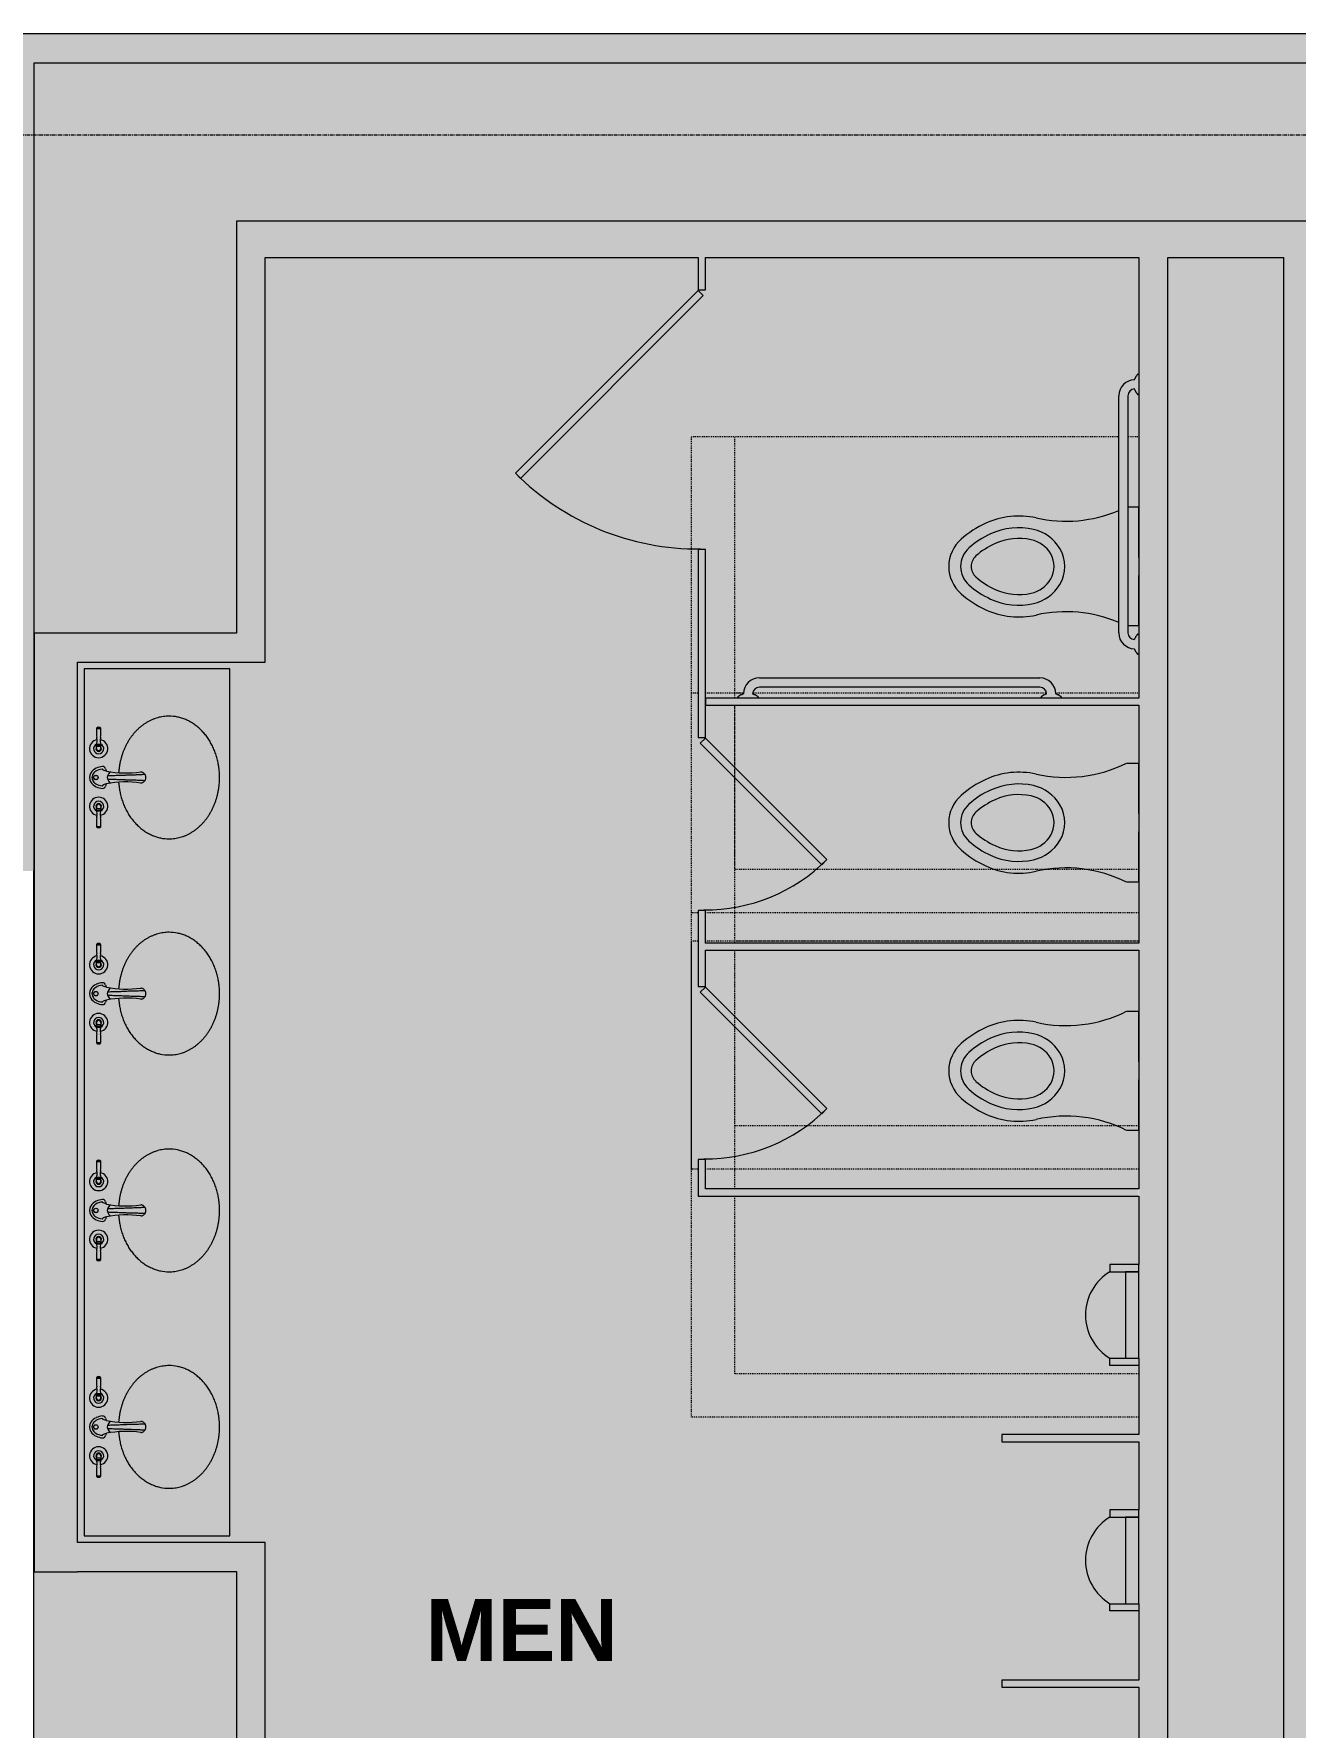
# Model space of a CAD drawing. Header units: inches. Extents: x 628 to 4383, y -418 to 2229.
# Drawn here: x 2601.1 to 2775.8, y 1389.7 to 1624.3 of the extents above; entities that cross this region are included whole.
import ezdxf

# ---------------------------------------------------------------- set-up
doc = ezdxf.new("R2010")
doc.units = ezdxf.units.IN
doc.header["$MEASUREMENT"] = 0
for name, pattern in [('Dash', [0.25, 0.125, -0.125]), ('Demolished', [0.1875, 0.125, -0.0625]), ('Grid Line 1_2_', [0.875, 0.5, -0.125, 0.125, -0.125])]:
    doc.linetypes.add(name, pattern=pattern)
for name, color, linetype, lineweight in [('A-AREA-IDEN', 2, 'Continuous', 9), ('A-DETL-GENF', 92, 'Continuous', 9), ('A-DOOR', 31, 'Demolished', 9), ('A-WALL', 113, 'Demolished', 9), ('A-WALL-PATT', 111, 'Continuous', 13), ('I-FURN', 30, 'Continuous', 13), ('I-WALL', 2, 'Continuous', 13), ('P-SANR-FIXT', 6, 'Demolished', 9), ('Q-CASE', 31, 'Demolished', 9), ('S-GRID', 1, 'Continuous', 9)]:
    doc.layers.add(name, color=color, linetype=linetype, lineweight=lineweight)
doc.styles.add('Swis721 Lt BT_B', font='', dxfattribs={"height": 8.583975})
doc.styles.get('Swis721 Lt BT_B').set_extended_font_data('Swis721 Lt BT', bold=True)

# ---------------------------------------------------------------- blocks, each defined once
blk = doc.blocks.new('P-Toilet-Wall-3D - Wall Mount-4640259-6TH FLOOR DEMOLITION')
at = {"layer": 'P-SANR-FIXT', "linetype": 'Dash'}
for p, q in [((-186.37, 1502.51), (-186.37, 1568.51)), ((-186.37, 1568.51), (-127.16, 1568.51)), ((-186.37, 1502.51), (-186.37, 1568.51)), ((-180.37, 1532.27), (-180.37, 1568.51)), ((-180.37, 1568.51), (-127.16, 1568.51)), ((-125.89, 1568.51), (-124.37, 1568.51)), ((-125.89, 1568.51), (-124.37, 1568.51)), ((-180.37, 1508.51), (-180.37, 1531.27)), ((-124.37, 1508.51), (-180.37, 1508.51)), ((-185.43, 1502.51), (-186.37, 1502.51)), ((-185.43, 1502.51), (-186.37, 1502.51)), ((-124.37, 1502.51), (-184.43, 1502.51)), ((-124.37, 1502.51), (-184.43, 1502.51))]:
    blk.add_line(p, q, dxfattribs=at)
at = {"layer": 'P-SANR-FIXT', "linetype": 'Continuous'}
for p, q in [((-125.89, 1558.76), (-124.44, 1558.76)), ((-124.44, 1558.76), (-124.44, 1551.76)), ((-124.44, 1551.76), (-124.37, 1551.76)), ((-124.37, 1549.26), (-124.44, 1549.26)), ((-124.44, 1549.26), (-124.44, 1542.26)), ((-124.44, 1542.26), (-125.89, 1542.26))]:
    blk.add_line(p, q, dxfattribs=at)
for centre, radius, start, end in [((-134.48, 1575.61), 18.83, 257.296, 292.9106), ((-139.7, 1543.7), 14.09, 114.704, 131.296), ((-141.02, 1546.57), 10.93, 77.296, 114.704), ((-141.02, 1546.57), 9.3, 77.296, 114.704), ((-140.23, 1550.08), 5.71, 30.704, 77.296), ((-145.68, 1550.51), 5.03, 131.296, 228.704), ((-139.7, 1543.7), 12.47, 114.704, 131.296), ((-139.7, 1543.7), 11, 114.704, 131.296), ((-141.02, 1546.57), 7.83, 77.296, 114.704), ((-140.23, 1550.08), 4.24, 30.704, 77.296), ((-145.68, 1550.51), 3.4, 131.296, 228.704), ((-145.68, 1550.51), 1.93, 131.296, 228.704), ((-139.51, 1550.51), 3.4, 329.296, 30.704), ((-139.51, 1550.51), 4.87, 329.296, 30.704), ((-139.7, 1557.32), 11, 228.704, 245.296), ((-140.23, 1550.94), 4.24, 282.704, 329.296), ((-139.7, 1557.32), 14.09, 228.704, 245.296), ((-139.7, 1557.32), 12.47, 228.704, 245.296), ((-141.02, 1554.44), 7.83, 245.296, 282.704), ((-140.23, 1550.94), 5.71, 282.704, 329.296), ((-141.02, 1554.44), 10.93, 245.296, 282.704), ((-141.02, 1554.44), 9.3, 245.296, 282.704), ((-134.48, 1525.41), 18.83, 67.0894, 102.704)]:
    blk.add_arc(centre, radius, start, end, dxfattribs=at)
blk = doc.blocks.new('P-Toilet-Wall-3D - Wall Mount-V5-6TH FLOOR DEMOLITION')
at = {"layer": 'P-SANR-FIXT', "linetype": 'Dash'}
for p, q in [((-186.37, 1467.01), (-186.37, 1533.01)), ((-186.37, 1533.01), (-185.43, 1533.01)), ((-186.37, 1467.01), (-186.37, 1533.01)), ((-184.43, 1533.01), (-179.14, 1533.01)), ((-180.37, 1532.27), (-180.37, 1533.01)), ((-180.37, 1533.01), (-179.14, 1533.01)), ((-177.86, 1533.01), (-137.17, 1533.01)), ((-177.86, 1533.01), (-137.17, 1533.01)), ((-135.9, 1533.01), (-124.37, 1533.01)), ((-135.9, 1533.01), (-124.37, 1533.01)), ((-180.37, 1498.32), (-180.37, 1531.27)), ((-180.37, 1473.01), (-180.37, 1497.32)), ((-124.37, 1473.01), (-180.37, 1473.01)), ((-185.43, 1467.01), (-186.37, 1467.01)), ((-185.43, 1467.01), (-186.37, 1467.01)), ((-124.37, 1467.01), (-184.43, 1467.01)), ((-124.37, 1467.01), (-184.43, 1467.01))]:
    blk.add_line(p, q, dxfattribs=at)
at = {"layer": 'P-SANR-FIXT', "linetype": 'Continuous'}
for p, q in [((-126.06, 1523.26), (-124.44, 1523.26)), ((-124.44, 1523.26), (-124.44, 1516.26)), ((-124.44, 1516.26), (-124.37, 1516.26)), ((-124.37, 1513.76), (-124.44, 1513.76)), ((-124.44, 1513.76), (-124.44, 1506.76)), ((-124.44, 1506.76), (-126.06, 1506.76))]:
    blk.add_line(p, q, dxfattribs=at)
for centre, radius, start, end in [((-134.48, 1540.11), 18.83, 257.296, 296.5385), ((-139.7, 1508.2), 14.09, 114.704, 131.296), ((-141.02, 1511.07), 10.93, 77.296, 114.704), ((-141.02, 1511.07), 9.3, 77.296, 114.704), ((-145.68, 1515.01), 5.03, 131.296, 228.704), ((-139.7, 1508.2), 12.47, 114.704, 131.296), ((-139.7, 1508.2), 11, 114.704, 131.296), ((-141.02, 1511.07), 7.83, 77.296, 114.704), ((-140.23, 1514.58), 4.24, 30.704, 77.296), ((-140.23, 1514.58), 5.71, 30.704, 77.296), ((-145.68, 1515.01), 3.4, 131.296, 228.704), ((-145.68, 1515.01), 1.93, 131.296, 228.704), ((-139.51, 1515.01), 3.4, 329.296, 30.704), ((-139.51, 1515.01), 4.87, 329.296, 30.704), ((-139.7, 1521.82), 11, 228.704, 245.296), ((-139.7, 1521.82), 14.09, 228.704, 245.296), ((-139.7, 1521.82), 12.47, 228.704, 245.296), ((-141.02, 1518.94), 7.83, 245.296, 282.704), ((-140.23, 1515.44), 4.24, 282.704, 329.296), ((-140.23, 1515.44), 5.71, 282.704, 329.296), ((-141.02, 1518.94), 10.93, 245.296, 282.704), ((-141.02, 1518.94), 9.3, 245.296, 282.704), ((-134.48, 1489.91), 18.83, 63.4615, 102.704)]:
    blk.add_arc(centre, radius, start, end, dxfattribs=at)
blk = doc.blocks.new('P-Toilet-Wall-3D - Wall Mount-V6-6TH FLOOR DEMOLITION')
at = {"layer": 'P-SANR-FIXT', "linetype": 'Dash'}
for p, q in [((-186.37, 1432.62), (-186.37, 1498.62)), ((-186.37, 1498.62), (-185.43, 1498.62)), ((-186.37, 1432.62), (-186.37, 1498.62)), ((-184.43, 1498.62), (-124.37, 1498.62)), ((-180.37, 1498.32), (-180.37, 1498.62)), ((-180.37, 1498.62), (-124.37, 1498.62)), ((-180.37, 1464.28), (-180.37, 1497.32)), ((-180.37, 1438.62), (-180.37, 1463.28)), ((-124.37, 1438.62), (-180.37, 1438.62)), ((-124.37, 1432.62), (-186.37, 1432.62)), ((-124.37, 1432.62), (-186.37, 1432.62))]:
    blk.add_line(p, q, dxfattribs=at)
at = {"layer": 'P-SANR-FIXT', "linetype": 'Continuous'}
for p, q in [((-126.06, 1488.87), (-124.44, 1488.87)), ((-124.44, 1488.87), (-124.44, 1481.87)), ((-124.44, 1481.87), (-124.37, 1481.87)), ((-124.37, 1479.37), (-124.44, 1479.37)), ((-124.44, 1479.37), (-124.44, 1472.37)), ((-124.44, 1472.37), (-126.06, 1472.37))]:
    blk.add_line(p, q, dxfattribs=at)
for centre, radius, start, end in [((-141.02, 1476.69), 10.93, 77.296, 114.704), ((-134.48, 1505.72), 18.83, 257.296, 296.5385), ((-139.7, 1473.81), 14.09, 114.704, 131.296), ((-141.02, 1476.69), 9.3, 77.296, 114.704), ((-140.23, 1480.19), 5.71, 30.704, 77.296), ((-145.68, 1480.62), 5.03, 131.296, 228.704), ((-145.68, 1480.62), 3.4, 131.296, 228.704), ((-139.7, 1473.81), 12.47, 114.704, 131.296), ((-139.7, 1473.81), 11, 114.704, 131.296), ((-141.02, 1476.69), 7.83, 77.296, 114.704), ((-140.23, 1480.19), 4.24, 30.704, 77.296), ((-139.51, 1480.62), 4.87, 329.296, 30.704), ((-145.68, 1480.62), 1.93, 131.296, 228.704), ((-139.51, 1480.62), 3.4, 329.296, 30.704), ((-139.7, 1487.43), 11, 228.704, 245.296), ((-140.23, 1481.05), 4.24, 282.704, 329.296), ((-140.23, 1481.05), 5.71, 282.704, 329.296), ((-139.7, 1487.43), 14.09, 228.704, 245.296), ((-139.7, 1487.43), 12.47, 228.704, 245.296), ((-141.02, 1484.56), 9.3, 245.296, 282.704), ((-141.02, 1484.56), 7.83, 245.296, 282.704), ((-141.02, 1484.56), 10.93, 245.296, 282.704), ((-134.48, 1455.52), 18.83, 63.4615, 102.704)]:
    blk.add_arc(centre, radius, start, end, dxfattribs=at)
blk = doc.blocks.new('P-Urinal-Wall-3D - P-Urinal-Wall-3D-4880745-6TH FLOOR DEMOLITION')
at = {"layer": 'P-SANR-FIXT', "linetype": 'Continuous'}
for p, q in [((-11.29, 2), (-11.29, 6)), ((-11.29, 6), (-10.29, 6)), ((-10.29, 6), (-10.29, 2)), ((2.73, 6), (1.71, 6)), ((1.71, 6), (1.71, 2)), ((2.73, 2), (2.73, 6)), ((1.71, 3.85), (-10.29, 3.85)), ((-10.29, 3.85), (-10.29, 2)), ((1.71, 2), (1.71, 3.85)), ((-10.29, 2), (-11.29, 2)), ((-10.29, 2), (1.71, 2)), ((1.71, 2), (2.73, 2))]:
    blk.add_line(p, q, dxfattribs=at)
blk.add_arc((-4.29, 2.39), 7, 31.0027, 148.9973, dxfattribs=at)
blk = doc.blocks.new('Single Glass Door - toilet partition-4881461-6TH FLOOR DEMOLITION')
at = {"layer": 'A-DOOR', "color": 8, "linetype": 'Continuous', "lineweight": 20}
for p, q in [((-7.42, 25.82), (-8.12, 25.12)), ((17.91, 0.5), (-7.42, 25.82)), ((-8.12, 25.12), (17.2, -0.21)), ((17.2, -0.21), (17.91, 0.5))]:
    blk.add_line(p, q, dxfattribs=at)
at = {"layer": 'A-DOOR', "linetype": 'Continuous'}
blk.add_arc((17.91, 0.5), 35.81, 135, 180.5, dxfattribs=at)
blk = doc.blocks.new('Single Glass Door - toilet partition 2_-4881563-6TH FLOOR DEMOLITION')
at = {"layer": 'A-DOOR', "color": 8, "linetype": 'Continuous', "lineweight": 20}
for p, q in [((-5.64, -16.63), (11.2, 0.21)), ((11.2, 0.21), (11.91, -0.5)), ((11.91, -0.5), (-4.93, -17.34)), ((-4.93, -17.34), (-5.64, -16.63))]:
    blk.add_line(p, q, dxfattribs=at)
at = {"layer": 'A-DOOR', "linetype": 'Continuous'}
blk.add_arc((11.91, -0.5), 23.81, 179.5, 225, dxfattribs=at)
blk = doc.blocks.new('P-Grab_Bar-36in - 36 INCH-3759717-6TH FLOOR DEMOLITION')
at = {"layer": 'I-FURN', "lineweight": 9}
for p, q in [((-100.33, 1574.33), (-100.33, 1577.13)), ((-100.33, 1577.13), (-100.19, 1577.13)), ((-100.19, 1574.33), (-100.33, 1574.33)), ((-99.72, 1576.43), (-99.72, 1576.37)), ((-99.72, 1575.09), (-99.72, 1575.03)), ((-98.81, 1541.31), (-98.81, 1574.16)), ((-97.54, 1574.16), (-97.54, 1541.3)), ((-100.33, 1538.33), (-100.33, 1541.13)), ((-100.33, 1541.13), (-100.19, 1541.13)), ((-99.72, 1540.43), (-99.72, 1540.37)), ((-100.19, 1538.33), (-100.33, 1538.33)), ((-99.72, 1539.09), (-99.72, 1539.03))]:
    blk.add_line(p, q, dxfattribs=at)
for centre, radius, start, end in [((-100.19, 1577.04), 0.0934, 358.0011, 90), ((-100, 1577.04), 0.0984, 182.9558, 257.0471), ((-100.07, 1576.86), 0.0975, 359.156, 60.8479), ((-99.87, 1576.87), 0.0998, 190.0133, 253.9943), ((-99.95, 1576.69), 0.0983, 352.1862, 57.824), ((-99.59, 1576.68), 0.259, 180.2678, 237.7398), ((-100.19, 1574.42), 0.0934, 270, 1.9989), ((-100, 1574.42), 0.0984, 102.9529, 177.0442), ((-100.07, 1574.6), 0.0975, 299.1521, 0.844), ((-99.87, 1574.59), 0.0998, 106.0057, 169.9867), ((-99.95, 1574.77), 0.0983, 302.176, 7.8138), ((-99.59, 1574.78), 0.259, 122.2602, 179.7322), ((-99.75, 1576.44), 0.0327, 356.7864, 57.7398), ((-99.75, 1575.02), 0.0327, 302.2602, 3.2136), ((-99.75, 1574.16), 2.21, 0, 89.1445), ((-99.76, 1574.15), 0.946, 0.5765, 87.6589), ((-100.19, 1541.04), 0.0934, 358, 90), ((-100, 1541.04), 0.0984, 182.955, 257.045), ((-100.07, 1540.86), 0.0975, 359.1532, 60.8468), ((-99.87, 1540.87), 0.0998, 190.0117, 253.9883), ((-99.95, 1540.69), 0.0983, 352.1794, 57.8206), ((-99.59, 1540.68), 0.259, 180.2661, 237.7339), ((-99.75, 1540.44), 0.0327, 356.7675, 57.7339), ((-99.76, 1541.31), 0.946, 272.3393, 359.6607), ((-99.75, 1541.3), 2.21, 270.8636, 359.8856), ((-100.19, 1538.42), 0.0934, 270, 2.0008), ((-100, 1538.42), 0.0984, 102.9565, 177.0456), ((-100.07, 1538.6), 0.0975, 299.154, 0.8489), ((-99.87, 1538.59), 0.0998, 106.0161, 169.9895), ((-99.95, 1538.77), 0.0983, 302.1818, 7.8257), ((-99.59, 1538.78), 0.259, 122.2704, 179.7352), ((-99.75, 1539.02), 0.0327, 302.2704, 3.2464)]:
    blk.add_arc(centre, radius, start, end, dxfattribs=at)
blk = doc.blocks.new('P-Grab_Bar-42in - 42 INCH-3757786-6TH FLOOR DEMOLITION')
at = {"layer": 'I-FURN', "lineweight": 9}
for p, q in [((-86.69, 1535.06), (-47.83, 1535.06)), ((-89.66, 1532.27), (-89.66, 1532.41)), ((-86.86, 1532.27), (-89.66, 1532.27)), ((-88.97, 1532.88), (-88.9, 1532.88)), ((-87.63, 1532.88), (-87.56, 1532.88)), ((-86.86, 1532.41), (-86.86, 1532.27)), ((-47.84, 1533.79), (-86.69, 1533.79)), ((-47.66, 1532.27), (-47.66, 1532.41)), ((-44.86, 1532.27), (-47.66, 1532.27)), ((-46.97, 1532.88), (-46.9, 1532.88)), ((-45.63, 1532.88), (-45.56, 1532.88)), ((-44.86, 1532.41), (-44.86, 1532.27))]:
    blk.add_line(p, q, dxfattribs=at)
for centre, radius, start, end in [((-86.69, 1532.85), 2.21, 90, 179.1445), ((-47.84, 1532.85), 2.21, 0.8636, 89.8856), ((-89.57, 1532.41), 0.0934, 88.0011, 180), ((-89.57, 1532.6), 0.0984, 272.9558, 347.0471), ((-89.39, 1532.53), 0.0975, 89.156, 150.8479), ((-89.4, 1532.73), 0.0998, 280.0133, 343.9943), ((-89.23, 1532.65), 0.0983, 82.1862, 147.824), ((-89.21, 1533.01), 0.259, 270.2678, 327.7398), ((-88.97, 1532.85), 0.0327, 86.7864, 147.7398), ((-86.68, 1532.84), 0.946, 90.5765, 177.6589), ((-87.56, 1532.85), 0.0327, 32.2602, 93.2136), ((-87.31, 1533.01), 0.259, 212.2602, 269.7322), ((-87.3, 1532.65), 0.0983, 32.176, 97.8138), ((-87.12, 1532.73), 0.0998, 196.0057, 259.9867), ((-87.13, 1532.53), 0.0975, 29.1521, 90.844), ((-86.95, 1532.6), 0.0984, 192.9529, 267.0442), ((-86.95, 1532.41), 0.0934, 0, 91.9989), ((-47.84, 1532.84), 0.946, 2.3393, 89.6607), ((-47.57, 1532.41), 0.0934, 88, 180), ((-47.57, 1532.6), 0.0984, 272.955, 347.045), ((-47.39, 1532.53), 0.0975, 89.1532, 150.8468), ((-47.4, 1532.73), 0.0998, 280.0117, 343.9883), ((-47.23, 1532.65), 0.0983, 82.1794, 147.8206), ((-47.21, 1533.01), 0.259, 270.2661, 327.7339), ((-46.97, 1532.85), 0.0327, 86.7675, 147.7339), ((-45.56, 1532.85), 0.0327, 32.2704, 93.2464), ((-45.31, 1533.01), 0.259, 212.2704, 269.7352), ((-45.3, 1532.65), 0.0983, 32.1818, 97.8257), ((-45.12, 1532.73), 0.0998, 196.0161, 259.9895), ((-45.13, 1532.53), 0.0975, 29.154, 90.8489), ((-44.95, 1532.6), 0.0984, 192.9565, 267.0456), ((-44.95, 1532.41), 0.0934, 0, 92.0008)]:
    blk.add_arc(centre, radius, start, end, dxfattribs=at)
blk = doc.blocks.new('RR LAV - RR LAV-4888965-6TH FLOOR DEMOLITION')
at = {"layer": 'Q-CASE', "linetype": 'Continuous'}
for p, q in [((-270.47, 1536.32), (-270.47, 1416.2)), ((-250.33, 1536.32), (-270.47, 1536.32)), ((-250.33, 1416.2), (-250.33, 1536.32)), ((-270.47, 1416.2), (-250.33, 1416.2))]:
    blk.add_line(p, q, dxfattribs=at)
blk = doc.blocks.new('Sink-Undercounter-Kohler-Caxton-2210 - Vitreous_China-0-White-4891079-6TH FLOOR DEMOLITION')
at = {"layer": 'P-SANR-FIXT', "linetype": 'Continuous'}
for points, knots in [([(-0.7, 6.98), (-0.78, 6.97), (-1.03, 6.95), (-1.43, 6.9), (-1.85, 6.83), (-2.24, 6.76), (-2.7, 6.64), (-3.26, 6.47), (-3.9, 6.23), (-4.53, 5.93), (-5.12, 5.6), (-5.67, 5.23), (-6.19, 4.81), (-6.65, 4.37), (-7.07, 3.89), (-7.45, 3.39), (-7.77, 2.86), (-8.03, 2.31), (-8.24, 1.75), (-8.44, 0.99), (-8.5, 0.4), (-8.5, 0)], [0.5263107, 0.5263107, 0.5263107, 0.5263107, 0.5357143, 0.5535714, 0.5714286, 0.5848214, 0.5982143, 0.625, 0.6517857, 0.6785714, 0.7053571, 0.7321429, 0.7589286, 0.7857143, 0.8125, 0.8392857, 0.8660714, 0.8928571, 0.9196429, 0.9464286, 1, 1, 1, 1]), ([(8.5, 0), (8.5, 0.27), (8.46, 0.79), (8.33, 1.43), (8.17, 1.94), (8.03, 2.31), (7.86, 2.68), (7.66, 3.04), (7.44, 3.39), (7.2, 3.73), (6.93, 4.05), (6.65, 4.37), (6.34, 4.67), (6.01, 4.95), (5.67, 5.22), (5.3, 5.48), (4.92, 5.71), (4.52, 5.93), (4.11, 6.13), (3.69, 6.31), (3.26, 6.47), (2.81, 6.61), (2.35, 6.73), (1.89, 6.83), (1.43, 6.9), (1.03, 6.95), (0.78, 6.97), (0.7, 6.98)], [0, 0, 0, 0, 0.0357143, 0.0714286, 0.0892857, 0.1071429, 0.125, 0.1428571, 0.1607143, 0.1785714, 0.1964286, 0.2142857, 0.2321429, 0.25, 0.2678571, 0.2857143, 0.3035714, 0.3214286, 0.3392857, 0.3571429, 0.375, 0.3928571, 0.4107143, 0.4285714, 0.4464286, 0.4642857, 0.4736893, 0.4736893, 0.4736893, 0.4736893]), ([(-8.5, 0), (-8.5, -0.27), (-8.46, -0.79), (-8.33, -1.43), (-8.17, -1.94), (-8.03, -2.31), (-7.86, -2.68), (-7.66, -3.04), (-7.44, -3.39), (-7.2, -3.73), (-6.93, -4.05), (-6.65, -4.37), (-6.34, -4.67), (-6.01, -4.95), (-5.67, -5.22), (-5.3, -5.48), (-4.92, -5.71), (-4.52, -5.93), (-4.11, -6.13), (-3.69, -6.31), (-3.26, -6.47), (-2.81, -6.61), (-2.35, -6.73), (-1.89, -6.83), (-1.43, -6.9), (-0.95, -6.96), (-0.47, -6.99), (0, -7), (0.47, -6.99), (0.95, -6.96), (1.43, -6.9), (1.85, -6.83), (2.24, -6.76), (2.7, -6.64), (3.26, -6.47), (3.9, -6.23), (4.53, -5.93), (5.12, -5.6), (5.67, -5.23), (6.19, -4.81), (6.65, -4.37), (7.07, -3.89), (7.45, -3.39), (7.77, -2.86), (8.03, -2.31), (8.24, -1.75), (8.44, -0.99), (8.5, -0.4), (8.5, 0)], [0, 0, 0, 0, 0.035714, 0.071429, 0.089286, 0.107143, 0.125, 0.142857, 0.160714, 0.178571, 0.196429, 0.214286, 0.232143, 0.25, 0.267857, 0.285714, 0.303571, 0.321429, 0.339286, 0.357143, 0.375, 0.392857, 0.410714, 0.428571, 0.446429, 0.464286, 0.482143, 0.5, 0.517857, 0.535714, 0.553571, 0.571429, 0.584821, 0.598214, 0.625, 0.651786, 0.678571, 0.705357, 0.732143, 0.758929, 0.785714, 0.8125, 0.839286, 0.866071, 0.892857, 0.919643, 0.946429, 1, 1, 1, 1])]:
    blk.add_open_spline(points, degree=3, knots=knots, dxfattribs=at)
blk = doc.blocks.new('Faucet-Lavatory-KOHLER-Devonshire-K-394-4 - CP-Polished Chrome-4894941-6TH FLOOR DEMOLITION')
at = {"layer": 'P-SANR-FIXT', "linetype": 'Continuous'}
for p, q in [((-6.84, 0.28), (-6.84, -0.28)), ((-6.77, 0.28), (-6.77, -0.28)), ((-4.63, 0.31), (-4.63, -0.31)), ((-4.51, 0.32), (-4.51, -0.32)), ((-4, 0.28), (-4.35, 0.28)), ((4, 0.28), (4.35, 0.28)), ((4.51, 0.32), (4.51, -0.32)), ((4.63, 0.31), (4.63, -0.31)), ((6.77, 0.28), (6.77, -0.28)), ((6.84, 0.28), (6.84, -0.28)), ((-4, -0.28), (-4.35, -0.28)), ((4, -0.28), (4.35, -0.28))]:
    blk.add_line(p, q, dxfattribs=at)
for radius in [0.31, 0.294]:
    blk.add_circle((0, 0.39), radius, dxfattribs=at)
for centre, radius, start, end in [((-6.47, 0), 0.497, 159.5043, 200.4957), ((-6.6, 0.05), 0.352, 151.446, 159.8726), ((-6.83, 0.18), 0.0891, 113.6677, 151.446), ((-6.91, 0.35), 0.0984, 293.6677, 312.6339), ((-6.81, 0.24), 0.0514, 47.484, 132.6339), ((-6.75, 0.3), 0.0323, 227.484, 285.6779), ((-6.45, -0.79), 1.1, 93.9927, 105.6779), ((-6.3, -2.87), 3.18, 84.223, 93.9927), ((-7.79, -17.58), 17.98, 82.9291, 84.223), ((-5.05, 4.53), 4.31, 262.9291, 267.4106), ((-5.05, 4.53), 4.31, 262.9291, 267.4106), ((-4, 0), 1.26, 190.3611, 169.6389), ((-5.02, 5.11), 4.89, 267.4106, 270.8861), ((-4.95, 0.84), 0.622, 270.8861, 301.5789), ((-4, 0), 0.702, 206.6021, 153.3979), ((-4.64, 0.34), 0.0309, 301.5789, 330.886), ((-4.57, 0.3), 0.0549, 32.3405, 150.886), ((-4.5, 0.35), 0.0315, 212.3405, 249.0345), ((-4.27, 0.93), 0.66, 249.0345, 259.5722), ((-4.36, 0.46), 0.183, 259.5722, 273.1328), ((-4, 0), 0.381, 227.3325, 132.6675), ((-4, 0), 0.28, 270, 90), ((1.3, -0.8), 2.83, 156.1796, 174.6082), ((0.22, -0.32), 1.64, 121.8016, 156.1796), ((0.81, -0.63), 1.97, 148.6765, 176.3023), ((0.08, -0.18), 1.12, 112.7713, 149.0639), ((0, 0.04), 1.22, 58.1984, 121.8016), ((0, 0.04), 0.885, 66.8391, 113.1587), ((-0.1, -0.2), 1.14, 31.3228, 66.8391), ((-0.22, -0.32), 1.64, 23.8204, 58.1984), ((-0.81, -0.63), 1.97, 3.6977, 31.3228), ((-1.3, -0.8), 2.83, 5.3918, 23.8204), ((4, 0), 1.26, 10.3611, 349.6389), ((4, 0), 0.702, 26.6021, 333.3979), ((4, 0), 0.381, 47.3325, 312.6675), ((4, 0), 0.28, 90, 270), ((4.36, 0.46), 0.183, 266.8672, 280.4278), ((4.27, 0.93), 0.66, 280.4278, 290.9655), ((4.5, 0.35), 0.0315, 290.9655, 327.6595), ((4.57, 0.3), 0.0549, 29.114, 147.6595), ((4.64, 0.34), 0.0309, 209.114, 238.4211), ((4.95, 0.84), 0.622, 238.4211, 269.1139), ((5.02, 5.11), 4.89, 269.1139, 272.5894), ((5.05, 4.53), 4.31, 272.5894, 277.0709), ((5.05, 4.53), 4.31, 272.5894, 277.0709), ((7.79, -17.58), 17.98, 95.777, 97.0709), ((6.3, -2.87), 3.18, 86.0073, 95.777), ((6.45, -0.79), 1.1, 74.3221, 86.0073), ((6.75, 0.3), 0.0323, 254.3221, 312.516), ((6.81, 0.24), 0.0514, 47.3661, 132.516), ((6.91, 0.35), 0.0984, 227.3661, 246.3323), ((6.83, 0.18), 0.0891, 28.554, 66.3323), ((6.6, 0.05), 0.352, 20.1274, 28.554), ((6.47, 0), 0.497, 339.5043, 20.4957), ((-6.6, -0.05), 0.352, 200.1274, 208.554), ((-6.83, -0.18), 0.0891, 208.554, 246.3323), ((-6.91, -0.35), 0.0984, 47.3661, 66.3323), ((-6.81, -0.24), 0.0514, 227.3661, 312.516), ((-6.75, -0.3), 0.0323, 74.3221, 132.516), ((-6.45, 0.79), 1.1, 254.3221, 266.0073), ((-6.3, 2.87), 3.18, 266.0073, 275.777), ((-7.79, 17.58), 17.98, 275.777, 277.0709), ((-5.05, -4.53), 4.31, 92.5894, 97.0709), ((-5.02, -5.11), 4.89, 89.1139, 92.5894), ((-4.95, -0.84), 0.622, 58.4211, 89.1139), ((-4.64, -0.34), 0.0309, 29.114, 58.4211), ((-4.57, -0.3), 0.0549, 209.114, 327.6595), ((-4.5, -0.35), 0.0315, 110.9655, 147.6595), ((-4.27, -0.93), 0.66, 100.4278, 110.9655), ((-4.36, -0.46), 0.183, 86.8672, 100.4278), ((-1.12, -0.57), 0.394, 174.6082, 258.4442), ((-1.44, -2.14), 1.21, 69.5128, 78.4442), ((-1.06, -0.51), 0.0929, 176.3023, 272.4568), ((-1.31, -1.79), 0.833, 59.8599, 69.5128), ((-14.94, -3.8), 14.32, 351.8476, 10.9965), ((0.46, -2.74), 1.68, 126.6218, 138.5835), ((-0.46, -2.74), 1.68, 41.4165, 53.3782), ((14.94, -3.8), 14.32, 169.0035, 188.1524), ((1.31, -1.79), 0.833, 110.4872, 120.1401), ((1.44, -2.14), 1.21, 101.5558, 110.4872), ((1.06, -0.51), 0.0929, 267.5432, 3.6977), ((1.12, -0.57), 0.394, 281.5558, 5.3918), ((4.36, -0.46), 0.183, 79.5722, 93.1328), ((4.27, -0.93), 0.66, 69.0345, 79.5722), ((4.5, -0.35), 0.0315, 32.3405, 69.0345), ((4.57, -0.3), 0.0549, 212.3405, 330.886), ((4.64, -0.34), 0.0309, 121.5789, 150.886), ((4.95, -0.84), 0.622, 90.8861, 121.5789), ((5.02, -5.11), 4.89, 87.4106, 90.8861), ((5.05, -4.53), 4.31, 82.9291, 87.4106), ((7.79, 17.58), 17.98, 262.9291, 264.223), ((6.3, 2.87), 3.18, 264.223, 273.9927), ((6.45, 0.79), 1.1, 273.9927, 285.6779), ((6.75, -0.3), 0.0323, 47.484, 105.6779), ((6.81, -0.24), 0.0514, 227.484, 312.6339), ((6.91, -0.35), 0.0984, 113.6677, 132.6339), ((6.83, -0.18), 0.0891, 293.6677, 331.446), ((6.6, -0.05), 0.352, 331.446, 339.8726)]:
    blk.add_arc(centre, radius, start, end, dxfattribs=at)
for centre, major_axis, ratio, start_param, end_param in [((-4.35, 0), (0, 0.281), 0.087156, 3.223062, 6.201716), ((4.35, 0), (0, 0.281), 0.087156, 0.081469, 3.060123), ((0.34, -1.99), (1.22, 0), 0.707107, 2.036904, 2.381114), ((0, -1.51), (0.463, 0), 0.707107, 1.105201, 2.037217), ((-0.34, -1.99), (1.22, 0), 0.707107, 0.760479, 1.104376)]:
    blk.add_ellipse(centre, major_axis=major_axis, ratio=ratio, start_param=start_param, end_param=end_param, dxfattribs=at)
for points in [[(-0.89, -1.07), (-0.92, -0.94), (-0.99, -0.73), (-1.08, -0.55), (-1.13, -0.5), (-1.16, -0.5)], [(-0.21, -1.21), (-0.22, -1.39), (-0.23, -1.84), (-0.26, -2.64), (-0.28, -3.38), (-0.3, -3.76), (-0.31, -3.89)], [(0.31, -3.89), (0.3, -3.76), (0.28, -3.38), (0.26, -2.64), (0.23, -1.84), (0.22, -1.39), (0.21, -1.21)], [(0.89, -1.07), (0.92, -0.94), (0.99, -0.73), (1.08, -0.55), (1.13, -0.5), (1.16, -0.5)], [(0.41, -6.43), (0.4, -6.37), (0.4, -6.23), (0.39, -5.97), (0.37, -5.69), (0.35, -5.38), (0.34, -5.04), (0.34, -4.68), (0.32, -4.3), (0.32, -4.03), (0.31, -3.89)], [(-0.77, -5.83), (-0.76, -5.89), (-0.74, -6.01), (-0.67, -6.17), (-0.55, -6.32), (-0.46, -6.39), (-0.41, -6.43)], [(0.41, -6.43), (0.46, -6.39), (0.55, -6.32), (0.67, -6.17), (0.74, -6.01), (0.76, -5.89), (0.77, -5.83)]]:
    blk.add_open_spline(points, degree=3, dxfattribs=at)
for points, knots in [([(-0.31, -3.89), (-0.32, -4.17), (-0.33, -4.56), (-0.34, -5.04), (-0.35, -5.38), (-0.37, -5.69), (-0.39, -5.97), (-0.4, -6.23), (-0.4, -6.37), (-0.41, -6.43)], [0, 0, 0, 0, 0.25, 0.375, 0.5, 0.625, 0.75, 0.875, 1, 1, 1, 1]), ([(-0.41, -6.43), (-0.36, -6.46), (-0.26, -6.51), (-0.06, -6.55), (0.17, -6.54), (0.33, -6.47), (0.41, -6.43)], [0, 0, 0, 0, 0.2, 0.4, 0.7, 1, 1, 1, 1])]:
    blk.add_open_spline(points, degree=3, knots=knots, dxfattribs=at)

msp = doc.modelspace()

# ---------------------------------------------------------------- hatches: boundary and pattern name
at = {"layer": 'A-DETL-GENF'}
h = msp.add_hatch(color=9, dxfattribs=at)
h.paths.add_polyline_path([(2949.28, 1240.16), (2949.28, 1265.21), (2937.25, 1265.21), (2937.25, 1579.31), (2949.28, 1579.31), (2949.28, 1607.3), (2830.28, 1607.3), (2830.28, 1620.31), (2601.08, 1620.31), (2601.09, 1541.26), (2629.11, 1541.26), (2629.11, 1598.34), (2903.2, 1598.34), (2903.2, 1541.26), (2931.29, 1541.26), (2931.29, 1411.26), (2903.2, 1411.26), (2903.2, 1357.25), (2929.22, 1357.25), (2929.19, 1277.19), (2811.13, 1277.19), (2811.13, 1240.16), (2836.74, 1240.16), (2836.74, 1259.14), (2916.74, 1259.14), (2916.74, 1240.16), (2944.74, 1240.16)], flags=0)
h.paths.add_polyline_path([(2490.04, 1240.16), (2497.04, 1240.16), (2497.04, 1256.22), (2501.04, 1256.22), (2501.04, 1256.27), (2497.01, 1256.27), (2497.01, 1620.31), (2479.05, 1620.31), (2479.05, 1240.16), (2486.04, 1240.16)], flags=0)
h.paths.add_polyline_path([(3072.29, 1339.23), (3074.29, 1339.23), (3074.29, 1318.11), (3072.29, 1318.11)], flags=0)
h.paths.add_polyline_path([(3072.29, 1443.51), (3074.29, 1443.51), (3074.29, 1422.38), (3072.29, 1422.38)], flags=0)
h.paths.add_polyline_path([(3072.29, 1547.56), (3074.29, 1547.56), (3074.29, 1526.43), (3072.29, 1526.43)], flags=0)
h.paths.add_polyline_path([(3199.38, 1240.16), (3551.47, 1240.16), (3551.47, 1620.31), (3533.26, 1620.31), (3533.26, 1257.23), (3255.67, 1257.26), (3255.67, 1309.64), (3172.28, 1309.64), (3172.28, 1263.25), (3067.29, 1263.25), (3067.29, 1296.73), (3072.29, 1296.73), (3072.29, 1268.25), (3167.28, 1268.25), (3167.28, 1368.22), (3072.29, 1368.22), (3072.29, 1339.23), (3067.29, 1339.23), (3067.29, 1401.01), (3072.29, 1401.01), (3072.29, 1372.22), (3167.28, 1372.22), (3167.28, 1472.3), (3072.29, 1472.3), (3072.29, 1443.51), (3067.29, 1443.51), (3067.29, 1505.06), (3072.29, 1505.06), (3072.29, 1476.3), (3167.28, 1476.3), (3167.28, 1576.29), (3072.29, 1576.29), (3072.29, 1547.56), (3067.29, 1547.56), (3067.29, 1575.31), (3067.15, 1575.28), (3067.15, 1547.76), (3061.24, 1547.76), (3061.24, 1504.24), (3067.15, 1504.24), (3067.15, 1444.18), (3061.24, 1444.18), (3061.24, 1400.24), (3067.15, 1400.24), (3067.15, 1339.74), (3061.24, 1339.74), (3061.24, 1296.76), (3067.15, 1296.73), (3067.15, 1265.21), (3053.26, 1265.21), (3053.26, 1240.16), (3175.38, 1240.16)], flags=0)
h.paths.add_polyline_path([(2723.16, 1242.23), (2723.16, 1276.12), (2711.89, 1276.12), (2711.89, 1281.12), (2723.16, 1281.12), (2723.16, 1310.78), (2728.16, 1310.78), (2728.16, 1350.78), (2723.16, 1350.78), (2723.16, 1353.28), (2675.22, 1353.28), (2675.22, 1358.28), (2754.13, 1358.28), (2754.13, 1395.21), (2735.13, 1395.21), (2735.13, 1396.21), (2754.13, 1396.21), (2754.13, 1429.24), (2735.13, 1429.24), (2735.13, 1430.24), (2754.13, 1430.24), (2754.13, 1463.28), (2693.08, 1463.28), (2693.08, 1468.32), (2694.08, 1468.32), (2694.08, 1464.28), (2754.13, 1464.28), (2754.13, 1497.32), (2694.08, 1497.32), (2694.08, 1492.32), (2693.08, 1492.32), (2693.08, 1502.82), (2694.08, 1502.82), (2694.08, 1498.32), (2754.13, 1498.32), (2754.13, 1531.27), (2694.11, 1531.27), (2694.11, 1532.27), (2754.13, 1532.27), (2754.13, 1593.34), (2694.08, 1593.34), (2694.08, 1588.84), (2693.08, 1588.84), (2693.08, 1593.34), (2633.11, 1593.34), (2633.11, 1537.26), (2607.08, 1537.26), (2607.08, 1415.26), (2633.11, 1415.26), (2633.11, 1353.25), (2601.06, 1353.25), (2601.08, 1281.12), (2610.85, 1281.12), (2610.85, 1276.12), (2606.08, 1276.12), (2606.08, 1242.23), (2655.61, 1242.23), (2655.61, 1276.12), (2650.85, 1276.12), (2650.85, 1281.12), (2671.89, 1281.12), (2671.89, 1276.12), (2660.61, 1276.12), (2660.61, 1242.23), (2721.15, 1242.23)], flags=0)
h.paths.add_polyline_path([(2455.08, 1254.15), (2475.05, 1254.15), (2475.05, 1284.19), (2455.08, 1284.19), (2455.08, 1281.84)], flags=0)
h.paths.add_polyline_path([(2507.01, 1256.27), (2547.01, 1256.27), (2547.01, 1262.27), (2595.06, 1262.27), (2595.06, 1508.33), (2503.01, 1508.33), (2503.01, 1262.27), (2507.01, 1262.27)], flags=0)
h.paths.add_polyline_path([(3527.26, 1262.23), (3528.26, 1262.23), (3528.26, 1359.16), (3434.51, 1359.16), (3434.51, 1262.23), (3435.49, 1262.23)], flags=0)
h.paths.add_polyline_path([(3334.53, 1262.76), (3429.51, 1262.76), (3429.49, 1619.36), (3310.86, 1619.36), (3310.86, 1624.31), (3264.86, 1624.31), (3264.86, 1619.36), (3261.17, 1619.36), (3261.17, 1379.39), (3256.55, 1379.39), (3256.55, 1531.32), (3172.28, 1531.32), (3172.28, 1315.14), (3256.55, 1315.14), (3256.55, 1339.39), (3261.17, 1339.39), (3261.17, 1262.76), (3300.6, 1262.76)], flags=0)
h.paths.add_polyline_path([(2812.13, 1281.19), (2925.22, 1281.19), (2925.22, 1353.25), (2899.2, 1353.25), (2899.2, 1415.26), (2925.29, 1415.26), (2925.29, 1537.26), (2899.2, 1537.26), (2899.2, 1593.34), (2839.15, 1593.34), (2839.15, 1588.84), (2838.15, 1588.84), (2838.15, 1593.34), (2778.18, 1593.34), (2778.18, 1532.27), (2838.15, 1532.27), (2838.15, 1552.84), (2839.15, 1552.84), (2839.15, 1525.82), (2838.15, 1525.82), (2838.15, 1531.27), (2778.18, 1531.27), (2778.18, 1498.32), (2838.15, 1498.32), (2838.15, 1501.82), (2839.15, 1501.82), (2839.15, 1492.8), (2838.15, 1492.8), (2838.15, 1497.32), (2778.18, 1497.32), (2778.22, 1464.28), (2838.15, 1464.28), (2838.15, 1468.8), (2839.15, 1468.8), (2839.15, 1457.99), (2838.15, 1457.99), (2838.15, 1463.28), (2778.18, 1463.28), (2778.18, 1430.24), (2838.15, 1430.24), (2838.15, 1433.99), (2839.15, 1433.99), (2839.15, 1424.72), (2838.15, 1424.72), (2838.15, 1429.24), (2778.18, 1429.24), (2778.18, 1396.21), (2838.15, 1396.21), (2838.15, 1400.72), (2839.15, 1400.72), (2839.15, 1389.71), (2838.15, 1389.71), (2838.15, 1395.21), (2778.18, 1395.21), (2778.18, 1358.28), (2838.15, 1358.28), (2838.15, 1365.71), (2839.15, 1365.71), (2839.15, 1358.28), (2856.78, 1358.28), (2856.78, 1353.28), (2812.13, 1353.28), (2812.13, 1350.78), (2807.13, 1350.78), (2807.13, 1310.78), (2812.13, 1310.78), (2812.13, 1289.6)], flags=0)
h.paths.add_polyline_path([(3072.29, 1296.73), (3072.29, 1317.86), (3074.29, 1317.86), (3074.29, 1296.73)], flags=0)
h.paths.add_polyline_path([(2601.06, 1357.25), (2629.11, 1357.25), (2629.11, 1411.26), (2607.08, 1411.26), (2607.08, 1411.21), (2601.08, 1411.21), (2601.06, 1411.21)], flags=0)
h.paths.add_polyline_path([(2774.18, 1358.28), (2774.18, 1593.34), (2758.13, 1593.34), (2758.13, 1358.28), (2760.29, 1358.28)], flags=0)
h.paths.add_polyline_path([(3435.49, 1364.16), (3527.26, 1364.16), (3527.26, 1618.33), (3521.26, 1618.33), (3521.26, 1624.31), (3481.26, 1624.31), (3481.26, 1618.33), (3435.49, 1618.33), (3435.49, 1407.53)], flags=0)
h.paths.add_polyline_path([(3072.29, 1401.01), (3072.29, 1422.13), (3074.29, 1422.13), (3074.29, 1401.01)], flags=0)
h.paths.add_polyline_path([(2912.7, 1483.6), (2912.7, 1483.6), (2914.01, 1483.6)], flags=0)
h.paths.add_polyline_path([(2619.78, 1483.66), (2619.78, 1483.66), (2621.09, 1483.66)], flags=0)
h.paths.add_polyline_path([(3074.29, 1505.06), (3072.29, 1505.06), (3072.29, 1526.18), (3074.29, 1526.18)], flags=0)
h.paths.add_polyline_path([(2502.01, 1513.33), (2596.09, 1513.33), (2596.09, 1574.27), (2502.01, 1574.27)], flags=0)
h.paths.add_polyline_path([(2912.7, 1513.6), (2912.7, 1513.6), (2914.01, 1513.6)], flags=0)
h.paths.add_polyline_path([(2694.08, 1526.82), (2693.08, 1526.82), (2693.08, 1552.84), (2694.08, 1552.84)], flags=0)
h.paths.add_polyline_path([(3247.32, 1536.32), (3256.55, 1536.32), (3256.55, 1619.36), (3253.86, 1619.36), (3253.86, 1624.31), (3207.86, 1624.31), (3207.86, 1619.36), (3196.37, 1619.36), (3196.37, 1595.36), (3172.28, 1595.36), (3172.28, 1536.32), (3199.42, 1536.32)], flags=0)
h.paths.add_polyline_path([(3555.47, 1576.19), (3575.53, 1576.19), (3575.53, 1606.14), (3555.47, 1606.14), (3555.47, 1595.78)], flags=0)
h.paths.add_polyline_path([(2591.4, 1579.27), (2597.08, 1579.27), (2597.08, 1620.31), (2580.55, 1620.31), (2580.55, 1624.31), (2517.55, 1624.31), (2517.55, 1620.31), (2501.01, 1620.31), (2501.01, 1579.27), (2523.84, 1579.27)], flags=0)
h.paths.add_polyline_path([(3053.26, 1579.31), (3067.29, 1579.31), (3067.29, 1598.25), (3172.14, 1598.25), (3172.14, 1599.36), (3192.37, 1599.36), (3192.37, 1620.31), (3174.36, 1620.31), (3174.36, 1607.3), (3053.26, 1607.3), (3053.26, 1595.78)], flags=0)
h.paths.add_polyline_path([(3160.46, 1580.29), (3167.28, 1580.29), (3167.28, 1593.25), (3072.29, 1593.25), (3072.29, 1580.29), (3085.25, 1580.29)], flags=0)
at = {"layer": 'A-WALL-PATT', "lineweight": 9}
h = msp.add_hatch(color=7, dxfattribs=at)
h.paths.add_polyline_path([(2479.05, 1620.31), (2517.55, 1620.31), (2517.55, 1624.31), (2479.05, 1624.31)], flags=0)
h.paths.add_polyline_path([(2819.22, 1620.31), (2834.28, 1620.31), (2834.28, 1624.31), (2580.55, 1624.31), (2580.55, 1620.31), (2794.07, 1620.31)], flags=0)
for points in [[(2601.08, 1579.27), (2601.08, 1620.31), (2597.08, 1620.31), (2597.08, 1579.27)], [(2633.11, 1537.26), (2633.11, 1598.34), (2629.11, 1598.34), (2629.11, 1537.26)], [(2899.2, 1593.34), (2899.2, 1598.34), (2633.11, 1598.34), (2633.11, 1593.34), (2861.63, 1593.34)], [(2758.13, 1358.28), (2758.13, 1593.34), (2754.13, 1593.34), (2754.13, 1358.28)], [(2774.18, 1358.28), (2778.18, 1358.28), (2778.18, 1593.34), (2774.18, 1593.34), (2774.18, 1377.08)], [(2601.08, 1574.27), (2601.09, 1574.27), (2601.08, 1579.27), (2497.01, 1579.27), (2497.01, 1574.27), (2597.08, 1574.27)], [(2601.06, 1513.33), (2601.08, 1513.33), (2601.09, 1574.27), (2596.09, 1574.27), (2596.09, 1513.33)], [(2625.68, 1537.26), (2629.11, 1537.26), (2629.11, 1541.26), (2601.09, 1541.25), (2601.09, 1537.26), (2625.18, 1537.26)], [(2601.08, 1411.21), (2607.08, 1411.21), (2607.08, 1537.26), (2601.08, 1537.26), (2601.08, 1420.82)], [(2754.13, 1531.27), (2754.13, 1532.27), (2694.11, 1532.27), (2694.11, 1531.27), (2754.07, 1531.27)], [(2595.06, 1508.33), (2601.08, 1508.33), (2601.06, 1513.33), (2502.01, 1513.33), (2502.01, 1508.33), (2591.4, 1508.33)], [(2754.13, 1497.32), (2754.13, 1498.32), (2694.08, 1498.32), (2694.08, 1497.32), (2726.51, 1497.32)], [(2754.13, 1463.28), (2754.1, 1464.28), (2693.08, 1464.28), (2693.08, 1463.28), (2726.51, 1463.28)], [(2754.13, 1429.24), (2754.13, 1430.24), (2735.13, 1430.24), (2735.13, 1429.24)], [(2607.08, 1411.26), (2633.11, 1411.26), (2633.11, 1415.26), (2607.08, 1415.26)], [(2633.11, 1353.25), (2633.11, 1411.26), (2629.11, 1411.26), (2629.11, 1353.25)], [(2754.13, 1395.21), (2754.13, 1396.21), (2735.13, 1396.21), (2735.13, 1395.21)]]:
    msp.add_hatch(color=7, dxfattribs=at).paths.add_polyline_path(points, flags=0)
h = msp.add_hatch(color=7, dxfattribs=at)
h.paths.add_polyline_path([(2694.08, 1464.28), (2694.08, 1468.32), (2693.08, 1468.32), (2693.08, 1464.28)], flags=0)
h.paths.add_polyline_path([(2693.08, 1492.32), (2694.08, 1492.32), (2694.08, 1502.82), (2693.08, 1502.82)], flags=0)
h.paths.add_polyline_path([(2694.08, 1526.82), (2694.08, 1552.84), (2693.08, 1552.84), (2693.08, 1526.82)], flags=0)
h.paths.add_polyline_path([(2693.08, 1588.84), (2694.08, 1588.84), (2694.08, 1593.34), (2693.08, 1593.34)], flags=0)

# ---------------------------------------------------------------- linework, layer by layer
at = {"layer": 'A-WALL', "color": 8, "linetype": 'Continuous', "lineweight": 20}
for p, q in [((2819.22, 1624.31), (2580.55, 1624.31)), ((2601.08, 1579.27), (2601.08, 1620.31)), ((2601.08, 1620.31), (2830.28, 1620.31)), ((2633.11, 1598.34), (2629.11, 1598.34)), ((2629.11, 1598.34), (2629.11, 1541.26)), ((2633.11, 1537.26), (2633.11, 1593.34)), ((2754.13, 1593.34), (2754.13, 1577.14)), ((2758.13, 1358.28), (2758.13, 1593.34)), ((2774.18, 1593.34), (2774.18, 1358.28)), ((2754.13, 1574.34), (2754.13, 1541.14)), ((2629.11, 1541.26), (2601.08, 1541.26)), ((2601.08, 1541.26), (2601.08, 1537.26)), ((2607.08, 1537.26), (2633.11, 1537.26)), ((2754.13, 1538.34), (2754.13, 1532.27)), ((2754.13, 1531.27), (2754.13, 1498.32)), ((2754.13, 1497.32), (2754.13, 1464.28)), ((2754.13, 1463.28), (2754.13, 1453.81)), ((2754.13, 1439.78), (2754.13, 1430.24)), ((2754.13, 1429.24), (2754.13, 1419.81)), ((2633.11, 1415.26), (2607.08, 1415.26)), ((2633.11, 1353.25), (2633.11, 1415.26)), ((2607.08, 1411.26), (2629.11, 1411.26)), ((2629.11, 1411.26), (2629.11, 1357.25)), ((2754.13, 1405.78), (2754.13, 1396.21)), ((2754.13, 1395.21), (2754.13, 1382.81))]:
    msp.add_line(p, q, dxfattribs=at)
at = {"layer": 'I-WALL', "color": 8, "lineweight": 20}
for p, q in [((2899.2, 1598.34), (2633.11, 1598.34)), ((2633.11, 1593.34), (2693.08, 1593.34)), ((2693.08, 1593.34), (2693.08, 1588.84)), ((2694.08, 1593.34), (2754.13, 1593.34)), ((2694.08, 1588.84), (2694.08, 1593.34)), ((2758.13, 1593.34), (2774.18, 1593.34)), ((2693.08, 1588.84), (2694.08, 1588.84)), ((2601.09, 1508.33), (2601.09, 1579.27)), ((2694.08, 1552.84), (2693.08, 1552.84)), ((2693.08, 1552.84), (2693.08, 1526.82)), ((2694.08, 1526.82), (2694.08, 1552.84)), ((2601.08, 1537.26), (2601.08, 1411.21)), ((2607.08, 1415.26), (2607.08, 1537.26)), ((2698.59, 1532.27), (2694.11, 1532.27)), ((2694.11, 1532.27), (2694.11, 1531.27)), ((2740.59, 1532.27), (2701.39, 1532.27)), ((2754.13, 1532.27), (2743.4, 1532.27)), ((2694.11, 1531.27), (2754.13, 1531.27)), ((2693.08, 1526.82), (2694.08, 1526.82)), ((2601.06, 1357.25), (2601.06, 1508.33)), ((2601.06, 1508.33), (2601.09, 1508.33)), ((2694.08, 1502.82), (2693.08, 1502.82)), ((2693.08, 1502.82), (2693.08, 1492.32)), ((2694.08, 1498.32), (2694.08, 1502.82)), ((2754.13, 1498.32), (2694.08, 1498.32)), ((2694.08, 1492.32), (2694.08, 1497.32)), ((2694.08, 1497.32), (2754.13, 1497.32)), ((2693.08, 1492.32), (2694.08, 1492.32)), ((2694.08, 1468.32), (2693.08, 1468.32)), ((2693.08, 1468.32), (2693.08, 1463.28)), ((2694.08, 1464.28), (2694.08, 1468.32)), ((2754.13, 1464.28), (2694.08, 1464.28)), ((2693.08, 1463.28), (2754.13, 1463.28)), ((2754.13, 1430.24), (2735.13, 1430.24)), ((2735.13, 1430.24), (2735.13, 1429.24)), ((2735.13, 1429.24), (2754.13, 1429.24)), ((2601.08, 1411.21), (2607.08, 1411.21)), ((2607.08, 1411.21), (2607.08, 1411.26)), ((2754.13, 1396.21), (2735.13, 1396.21)), ((2735.13, 1396.21), (2735.13, 1395.21)), ((2735.13, 1395.21), (2754.13, 1395.21))]:
    msp.add_line(p, q, dxfattribs=at)
at = {"layer": 'S-GRID', "linetype": 'Grid Line 1_2_'}
msp.add_line((1615.68, 1610.33), (4358.95, 1610.33), dxfattribs=at)

# ---------------------------------------------------------------- block references
at = {"layer": 'A-DOOR', "linetype": 'Continuous', "lineweight": 13, "rotation": 89.99999999999991}
for name, p in [('Single Glass Door - toilet partition-4881461-6TH FLOOR DEMOLITION', (2693.58, 1570.84)), ('Single Glass Door - toilet partition 2_-4881563-6TH FLOOR DEMOLITION', (2693.58, 1514.82)), ('Single Glass Door - toilet partition 2_-4881563-6TH FLOOR DEMOLITION', (2693.58, 1480.32))]:
    msp.add_blockref(name, p, dxfattribs=at)
at = {"layer": 'P-SANR-FIXT', "linetype": 'Continuous'}
for name, p, rotation in [('P-Grab_Bar-36in - 36 INCH-3759717-6TH FLOOR DEMOLITION', (2653.81, 3115.47), 180), ('Sink-Undercounter-Kohler-Caxton-2210 - Vitreous_China-0-White-4891079-6TH FLOOR DEMOLITION', (2619.78, 1521.27), 89.99999999999991), ('Faucet-Lavatory-KOHLER-Devonshire-K-394-4 - CP-Polished Chrome-4894941-6TH FLOOR DEMOLITION', (2610.03, 1521.27), 89.99999999999991), ('Sink-Undercounter-Kohler-Caxton-2210 - Vitreous_China-0-White-4891079-6TH FLOOR DEMOLITION', (2619.78, 1491.32), 89.99999999999991), ('Faucet-Lavatory-KOHLER-Devonshire-K-394-4 - CP-Polished Chrome-4894941-6TH FLOOR DEMOLITION', (2610.03, 1491.32), 89.99999999999991), ('Sink-Undercounter-Kohler-Caxton-2210 - Vitreous_China-0-White-4891079-6TH FLOOR DEMOLITION', (2619.78, 1461.28), 89.99999999999991), ('Faucet-Lavatory-KOHLER-Devonshire-K-394-4 - CP-Polished Chrome-4894941-6TH FLOOR DEMOLITION', (2610.03, 1461.28), 89.99999999999991), ('P-Urinal-Wall-3D - P-Urinal-Wall-3D-4880745-6TH FLOOR DEMOLITION', (2756.13, 1451.08), 89.99999999999991), ('Faucet-Lavatory-KOHLER-Devonshire-K-394-4 - CP-Polished Chrome-4894941-6TH FLOOR DEMOLITION', (2610.03, 1431.28), 89.99999999999991), ('Sink-Undercounter-Kohler-Caxton-2210 - Vitreous_China-0-White-4891079-6TH FLOOR DEMOLITION', (2619.78, 1431.28), 89.99999999999991), ('P-Urinal-Wall-3D - P-Urinal-Wall-3D-4880745-6TH FLOOR DEMOLITION', (2756.13, 1417.08), 89.99999999999991)]:
    msp.add_blockref(name, p, dxfattribs=dict(at, rotation=rotation))
for name, p in [('P-Toilet-Wall-3D - Wall Mount-4640259-6TH FLOOR DEMOLITION', (2878.51, 0)), ('P-Grab_Bar-42in - 42 INCH-3757786-6TH FLOOR DEMOLITION', (2788.25, 0)), ('P-Toilet-Wall-3D - Wall Mount-V5-6TH FLOOR DEMOLITION', (2878.51, 0)), ('P-Toilet-Wall-3D - Wall Mount-V6-6TH FLOOR DEMOLITION', (2878.51, 0))]:
    msp.add_blockref(name, p, dxfattribs=at)
at = {"layer": 'Q-CASE', "linetype": 'Continuous'}
msp.add_blockref('RR LAV - RR LAV-4888965-6TH FLOOR DEMOLITION', (2878.51, 0), dxfattribs=at)

# ---------------------------------------------------------------- texts
at = {"layer": 'A-AREA-IDEN', "insert": (2668.63, 1407.43), "char_height": 8.584, "width": 30.564, "attachment_point": 2, "line_spacing_factor": 0.998538, "style": 'Swis721 Lt BT_B'}
msp.add_mtext('MEN', dxfattribs=at)

doc.saveas('drawing.dxf')
